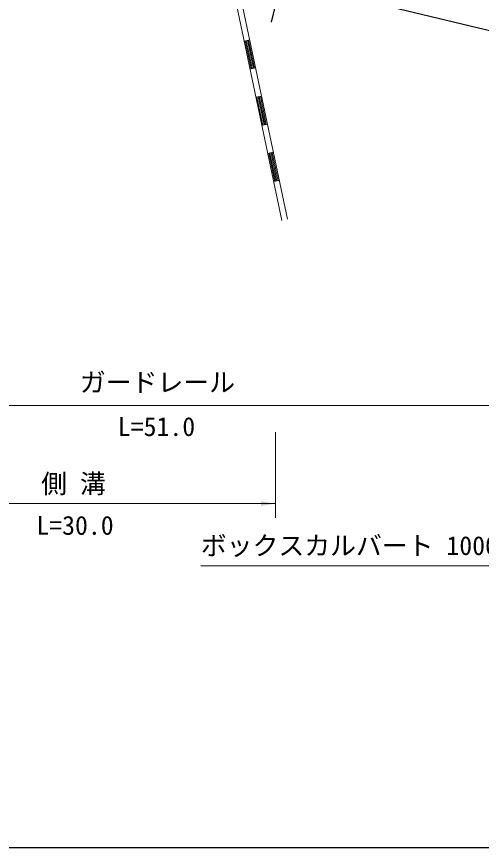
# Model space of a CAD drawing. Units: millimetres, scale not verified. Extents: x 40000 to 680000, y 20000 to 380000.
# Drawn here: x 192173 to 224541, y 205000 to 262814 of the extents above; entities that cross this region are included whole.
import ezdxf
from ezdxf.enums import TextEntityAlignment as Align

# ---------------------------------------------------------------- set-up
doc = ezdxf.new("R2010")
doc.units = ezdxf.units.MM
doc.header["$LTSCALE"] = 1000
for name, color, linetype, lineweight in [('M-BGD', 7, 'Continuous', 25), ('M-STR-HTXT', 7, 'Continuous', 13), ('M-TTL-BAND', 7, 'Continuous', 25), ('M-WORK', 1, 'Continuous', 13)]:
    doc.layers.add(name, color=color, linetype=linetype, lineweight=lineweight)
doc.styles.add('ＭＳ ゴシック', font='')
doc.styles.get('ＭＳ ゴシック').set_extended_font_data('MS Gothic')

# ---------------------------------------------------------------- blocks, each defined once
blk = doc.blocks.new('filled_arrow')
at = {"color": 0, "linetype": 'Continuous', "lineweight": -2}
blk.add_solid([(7.5, 1.25), (0, 0), (7.5, -1.25)], dxfattribs=at)

msp = doc.modelspace()

# ---------------------------------------------------------------- linework, layer by layer
at = {"layer": 'M-BGD'}
for q in [(209892, 262425), (231704, 260254)]:
    msp.add_line((210594, 265341), q, dxfattribs=at)
at = {"layer": 'M-STR-HTXT'}
for p, q in [((172402, 235749), (231377, 235749)), ((210197, 233903), (210197, 227923)), ((182178, 228923), (210197, 228923))]:
    msp.add_line(p, q, dxfattribs=at)
msp.add_lwpolyline([(261657, 259675), (237402, 224600), (205002, 224600)], dxfattribs=at)
at = {"layer": 'M-TTL-BAND'}
msp.add_line((40000, 205000), (579000, 205000), dxfattribs=at)
at = {"layer": 'M-WORK'}
for p, q in [((206779, 266989), (210637, 248630)), ((207171, 267071), (211028, 248712)), ((208404, 261200), (208013, 261117)), ((208091, 261134), (208503, 259177)), ((208170, 261150), (208581, 259193)), ((208248, 261167), (208659, 259210)), ((208326, 261183), (208737, 259226)), ((208424, 259160), (208816, 259242)), ((209227, 257285), (208835, 257203)), ((208914, 257219), (209325, 255262)), ((208992, 257236), (209403, 255279)), ((209070, 257252), (209482, 255295)), ((209149, 257269), (209560, 255311)), ((209247, 255246), (209638, 255328)), ((210049, 253371), (209658, 253288)), ((209736, 253305), (210148, 251348)), ((209815, 253321), (210226, 251364)), ((209893, 253338), (210304, 251380)), ((209971, 253354), (210382, 251397)), ((210069, 251331), (210461, 251413))]:
    msp.add_line(p, q, dxfattribs=at)

# ---------------------------------------------------------------- block references
at = {"layer": 'M-STR-HTXT', "xscale": 133, "yscale": 133, "rotation": 180}
msp.add_blockref('filled_arrow', (210197, 228923), dxfattribs=at)

# ---------------------------------------------------------------- texts
at = {"layer": 'M-STR-HTXT', "style": 'ＭＳ ゴシック'}
for s, p in [('ガードレール', (196580, 237364)), ('側 溝', (193883, 230311)), ('ボックスカルバート 1000×1000 L=20.0', (205002, 226000))]:
    msp.add_text(s, height=1320, dxfattribs=at).set_placement(p, align=Align.MIDDLE_LEFT)
for s, p in [('L=51.0', (201915, 233228)), ('L=30.0', (196240, 226355))]:
    msp.add_text(s, height=1320, dxfattribs=at).set_placement(p, align=Align.BOTTOM_CENTER)

doc.saveas('drawing.dxf')
